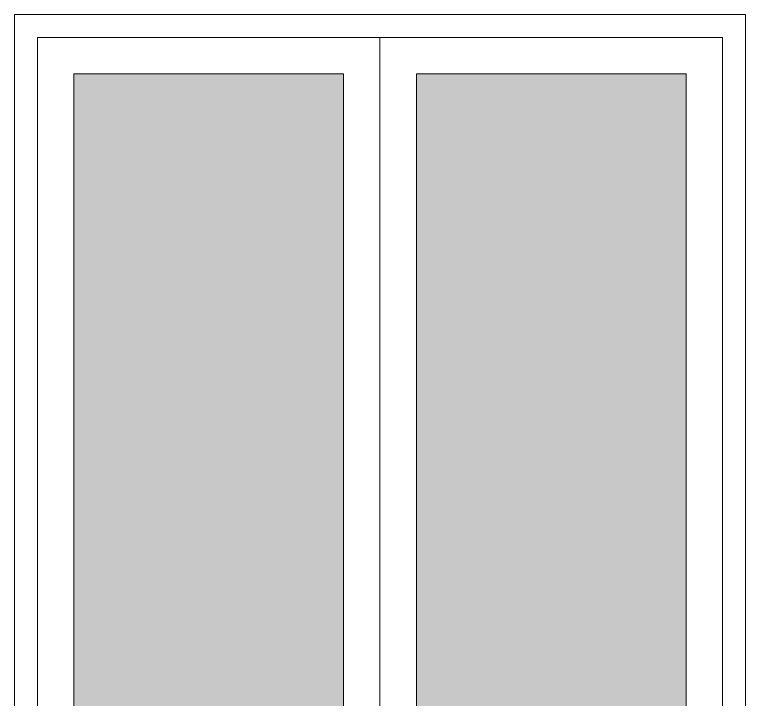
# Model space of a CAD drawing. Header units: metres. Extents: x -44 to 358, y -286 to 66.
# Drawn here: x 199.319 to 200.919, y 10.894 to 12.394 of the extents above; entities that cross this region are included whole.
import ezdxf

# ---------------------------------------------------------------- set-up
doc = ezdxf.new("R2010")
doc.units = ezdxf.units.M
doc.header["$LTSCALE"] = 0.3
doc.layers.add('EL1', color=150, linetype='Continuous', lineweight=13)

msp = doc.modelspace()

# ---------------------------------------------------------------- hatches: boundary and pattern name
at = {"layer": 'EL1', "transparency": 33554572}
h = msp.add_hatch(color=256, dxfattribs=at)
h.dxf.hatch_style = 1
h.set_gradient(color1=(202, 249, 252), color2=(229, 255, 255), tint=1, name='CYLINDER')
h.paths.add_polyline_path([(200.788746, 12.2639341), (200.198746, 12.2639341), (200.198746, 10.5239341), (200.788746, 10.5239341)])
h.paths.add_polyline_path([(199.448746, 12.2639341), (200.038746, 12.2639341), (200.038746, 10.5239341), (199.448746, 10.5239341)])

# ---------------------------------------------------------------- linework, layer by layer
at = {"layer": 'EL1'}
msp.add_line((200.118746, 12.3439341), (200.118746, 10.4439341), dxfattribs=at)
for points in [[(200.918746, 12.3939341), (199.318746, 12.3939341), (199.318746, 10.3939341), (200.918746, 10.3939341)], [(200.868746, 12.3439341), (199.368746, 12.3439341), (199.368746, 10.4439341), (200.868746, 10.4439341)], [(199.448746, 12.2639341), (200.038746, 12.2639341), (200.038746, 10.5239341), (199.448746, 10.5239341)], [(200.788746, 12.2639341), (200.198746, 12.2639341), (200.198746, 10.5239341), (200.788746, 10.5239341)]]:
    msp.add_lwpolyline(points, close=True, dxfattribs=at)

doc.saveas('drawing.dxf')
